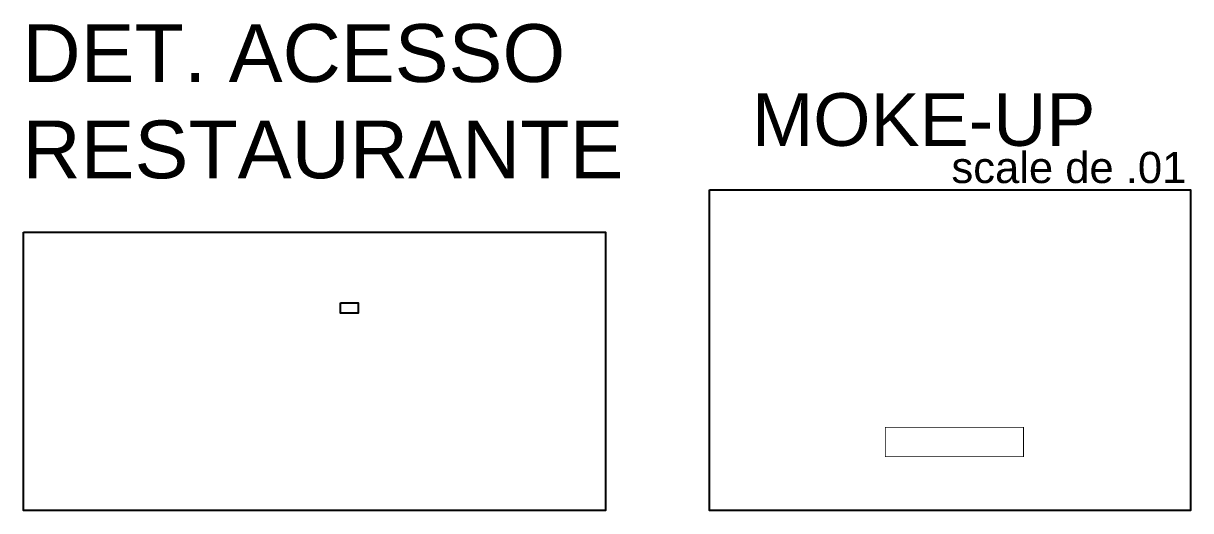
# Model space of a CAD drawing. Header units: metres. Extents: x 2368 to 3562, y -30 to 284.
# Drawn here: x 2808 to 3562, y -30 to 284 of the extents above; entities that cross this region are included whole.
import ezdxf

# ---------------------------------------------------------------- set-up
doc = ezdxf.new("R2010")
doc.units = ezdxf.units.M
doc.header["$MEASUREMENT"] = 0
doc.linetypes.add('HIDDEN', pattern=[0.375, 0.25, -0.125])
doc.layers.add('HACHURA PISOS', color=250, linetype='Continuous')
doc.layers.add('PENA 0.2', color=2, linetype='Continuous')
doc.styles.add('Luana', font='arial.ttf')
doc.styles.get("Standard").update_dxf_attribs({"font": 'arial.ttf'})

msp = doc.modelspace()

# ---------------------------------------------------------------- linework, layer by layer
for points in [[(3250.829, 176.855), (3561.632, 176.855), (3561.632, -30.49), (3250.829, -30.49)], [(2807.61, 149.578), (3183.649, 149.578), (3183.649, -30.49), (2807.61, -30.49)], [(3012.556, 103.91), (3023.934, 103.91), (3023.934, 97.095), (3012.556, 97.095)]]:
    msp.add_lwpolyline(points, close=True)
at = {"layer": 'HACHURA PISOS', "color": 11, "linetype": 'HIDDEN', "ltscale": 3, "const_width": 0.5}
msp.add_lwpolyline([(3364.383, 23.331), (3453.677, 23.331), (3453.677, 4.423), (3364.383, 4.423)], close=True, dxfattribs=at)

# ---------------------------------------------------------------- texts
at = {"attachment_point": 1}
for s, width, insert, char_height in [('DET. ACESSO RESTAURANTE', 384.89533, (2806.963, 283.889), 37.34051), ('MOKE-UP', 511.64343, (3278.228, 239.305), 34.0388)]:
    msp.add_mtext_dynamic_manual_height_columns(s, width=width, gutter_width=1, heights=[0], dxfattribs=dict(at, insert=insert, char_height=char_height))
at = {"layer": 'PENA 0.2', "insert": (3407.121, 201.366), "char_height": 20.14319, "attachment_point": 1, "style": 'Luana'}
msp.add_mtext_dynamic_manual_height_columns('scale de .01', width=511.64343, gutter_width=1, heights=[0], dxfattribs=at)

doc.saveas('drawing.dxf')
